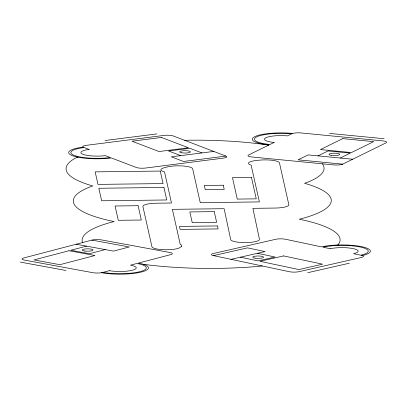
<?xml version="1.0" encoding="UTF-8"?>
<svg xmlns="http://www.w3.org/2000/svg" width="407" height="407" viewBox="0 0 407 407"><rect width="100%" height="100%" fill="white"/><g stroke="black" fill="none" stroke-linecap="round" stroke-linejoin="round"><path stroke-width="0.61" d="M318.009 155.866L328.022 150.946L350.32 153.113L340.308 158.033M342.684 164.153L386.065 142.837A6.787 1.491 -0.1 0 0 382.651 140.873L300.895 132.936A6.787 1.491 -0.1 0 0 291.921 133.705L292.475 133.43A28.515 6.268 -0.1 0 0 254.787 136.645A28.515 6.268 -0.1 0 0 269.119 144.907L248.545 155.016A6.787 1.491 -0.1 0 0 251.958 156.985L333.709 164.916A6.787 1.491 -0.1 0 0 342.684 164.153L298.092 159.824L308.104 154.904L352.696 159.234M91.931 240.099L23.601 258.002A6.787 1.491 -0.1 0 0 24.405 260.104L92.877 272.7A6.787 1.491 -0.1 0 0 102.447 272.507L101.567 272.741A28.515 6.268 -0.1 0 0 141.753 271.927A28.515 6.268 -0.1 0 0 138.36 263.1L170.772 254.604A6.787 1.491 -0.1 0 0 169.968 252.503L101.496 239.906A6.787 1.491 -0.1 0 0 91.931 240.099L129.278 246.973L113.507 251.104L76.16 244.231M86.533 246.138L70.767 250.269L89.438 253.709L105.21 249.577M213.482 255.621L289.438 271.723A6.787 1.491 -0.1 0 0 299.038 271.678L361.492 257.443A6.787 1.491 -0.1 0 0 361.355 255.331L362.327 255.54A28.515 6.268 -0.1 0 0 361.752 246.678A28.515 6.268 -0.1 0 0 321.428 246.871L285.399 239.235A6.787 1.491 -0.1 0 0 275.798 239.28L213.344 253.51A6.787 1.491 -0.1 0 0 213.482 255.621L247.548 247.858L265.074 251.577L231.013 259.34M307.748 272.69L349.384 263.202M105.047 140.527L156.883 133.908M213.746 151.424L171.337 156.837L183.491 161.477L225.9 156.064A6.787 1.491 -0.1 0 1 223.387 158.104L145.64 168.035A6.787 1.491 -0.1 0 1 136.37 167.496L111.386 157.957A28.515 6.268 -0.1 0 1 72.466 155.698A28.515 6.268 -0.1 0 1 83.028 147.125L83.7 147.385A6.787 1.491 -0.1 0 1 86.218 145.34L163.965 135.414A6.787 1.491 -0.1 0 1 173.229 135.953L225.9 156.064M262.337 265.98L256.954 266.493A128.994 28.358 -0.1 0 1 149.201 265.043L143.259 264.27L144.195 264.575M337.016 245.034L337.927 245.009L339.341 242.898A128.994 28.358 -0.1 0 0 304.945 220.446L299.262 219.236L304.37 217.882A128.994 28.358 -0.1 0 0 308.811 184.554L304.563 183.303L308.226 181.954A128.994 28.358 -0.1 0 0 322.995 164.708L322.308 163.807M184.63 140.303L188.706 140.217A128.994 28.358 -0.1 0 1 265.649 144.678L268.635 145.141M329.563 133.43L384.066 138.716M20.35 262.093L65.995 270.492M257.509 253.302L275.035 257.015L258.002 260.897L240.476 257.183M78.063 157.219L77.381 157.112A128.994 28.358 -0.1 0 0 88.523 184.697L92.771 185.948L89.108 187.301A128.994 28.358 -0.1 0 0 108.435 220.335L114.113 221.545L109.01 222.899A128.994 28.358 -0.1 0 0 82.265 241.672L82.616 242.541M201.964 152.925L189.81 148.285L168.605 150.992L180.759 155.637M181.217 246.627L180.148 247.446A14.393 3.164 -0.1 0 1 164.662 249.74A14.393 3.164 -0.1 0 1 151.943 246.774L142.918 206.542A14.393 3.164 -0.1 0 1 156.583 203.2L171.5 203.017L164.514 171.861L163.98 171.729A14.393 3.164 -0.1 0 1 164.357 167.715L167.348 166.941A14.393 3.164 -0.1 0 1 182.936 165.975A14.393 3.164 -0.1 0 1 192.659 168.798L200.254 202.655L259.381 201.918L251.129 165.12L250.453 164.896A14.393 3.164 -0.1 0 1 256.868 160.414A39.138 8.603 -0.1 0 1 260.373 160.068A14.393 3.164 -0.1 0 1 279.456 162.871L288.838 204.716A14.393 3.164 -0.1 0 1 275.173 208.053L252.895 208.333L259.452 239.255A14.393 3.164 -0.1 0 1 245.747 242.587A14.393 3.164 -0.1 0 1 230.698 239.596L224.145 208.694L172.375 209.34L180.225 244.337L180.601 244.5A14.393 3.164 -0.1 0 1 181.217 246.627M274.125 142.445L270.009 144.47A26.343 5.79 -0.1 0 1 256.766 136.833A26.343 5.79 -0.1 0 1 291.59 133.867L287.474 135.887A16.295 3.582 -0.1 0 0 265.934 137.724A16.295 3.582 -0.1 0 0 274.125 142.445M342.709 138.629L320.462 149.562L351.429 152.564L373.677 141.636L342.709 138.629M69.017 250.732L33.974 259.91L59.91 264.682L94.953 255.504L69.017 250.732M109.452 270.675L102.971 272.369A26.343 5.79 -0.1 0 0 140.089 271.622A26.343 5.79 -0.1 0 0 136.961 263.466L130.479 265.166A16.295 3.582 -0.1 0 1 132.412 270.207A16.295 3.582 -0.1 0 1 109.452 270.675M283.608 255.917L259.951 261.309L298.901 269.566L322.558 264.174L283.608 255.917M161.452 137.454L132 141.214L159.01 151.531L188.461 147.772L161.452 137.454M160.266 171.057L95.167 171.871L97.975 184.391L163.07 183.577L160.266 171.057M251.445 177.391L232.458 177.63L237.271 199.089L256.257 198.85L251.445 177.391M223.28 185.216L204.294 185.455L205.23 189.626L224.216 189.387L223.28 185.216M163.94 187.449L98.845 188.263L101.653 200.783L166.748 199.969L163.94 187.449M138.115 205.708L115.064 205.993L118.269 220.299L141.326 220.014L138.115 205.708M214.245 211.63L189.83 211.935L192.236 222.665L216.651 222.359L214.245 211.63M217.45 225.936L179.477 226.409L180.148 229.39L218.121 228.917L217.45 225.936M330.194 248.728L322.985 247.202A26.343 5.79 -0.1 0 1 360.236 247.018A26.343 5.79 -0.1 0 1 360.77 255.209L353.566 253.683A16.295 3.582 -0.1 0 0 353.235 248.616A16.295 3.582 -0.1 0 0 330.194 248.728M89.102 149.445L84.107 147.538A26.343 5.79 -0.1 0 0 74.354 155.459A26.343 5.79 -0.1 0 0 110.307 157.545L105.311 155.637A16.295 3.582 -0.1 0 1 83.069 154.345A16.295 3.582 -0.1 0 1 89.102 149.445M331.537 155.403A5.433 1.196 -0.1 0 0 339.814 154.406A5.433 1.196 -0.1 0 0 331.812 153.332A5.433 1.196 -0.1 0 0 331.537 155.403M181.985 152.854A5.433 1.196 -0.1 0 0 190.435 151.928A5.433 1.196 -0.1 0 0 182.631 150.788A5.433 1.196 -0.1 0 0 181.985 152.854M255.047 258.165A5.433 1.196 -0.1 0 0 263.558 257.27A5.433 1.196 -0.1 0 0 255.83 256.105A5.433 1.196 -0.1 0 0 255.047 258.165M84.854 251.048A5.433 1.196 -0.1 0 0 93.071 250.025A5.433 1.196 -0.1 0 0 84.987 248.977A5.433 1.196 -0.1 0 0 84.854 251.048"/></g></svg>
